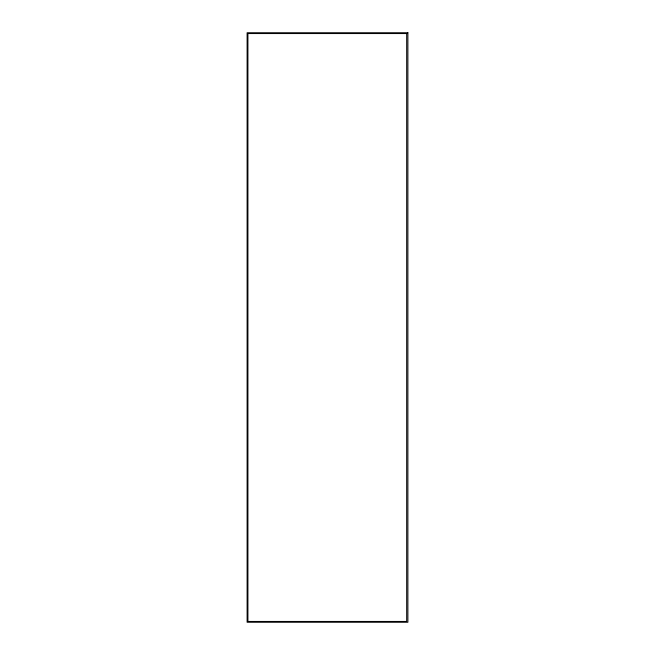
<?xml version="1.0" encoding="UTF-8"?>
<svg xmlns="http://www.w3.org/2000/svg" width="655" height="655" viewBox="0 0 655 655"><rect width="100%" height="100%" fill="white"/><g stroke="black" fill="none" stroke-linecap="round" stroke-linejoin="round"><path stroke-width="0.98" d="M407.885 32.75L247.115 32.75L247.115 622.25L407.885 622.25L407.885 32.75M406.681 33.552L247.917 33.552L247.917 621.448L406.681 621.448L406.681 33.552"/></g></svg>
